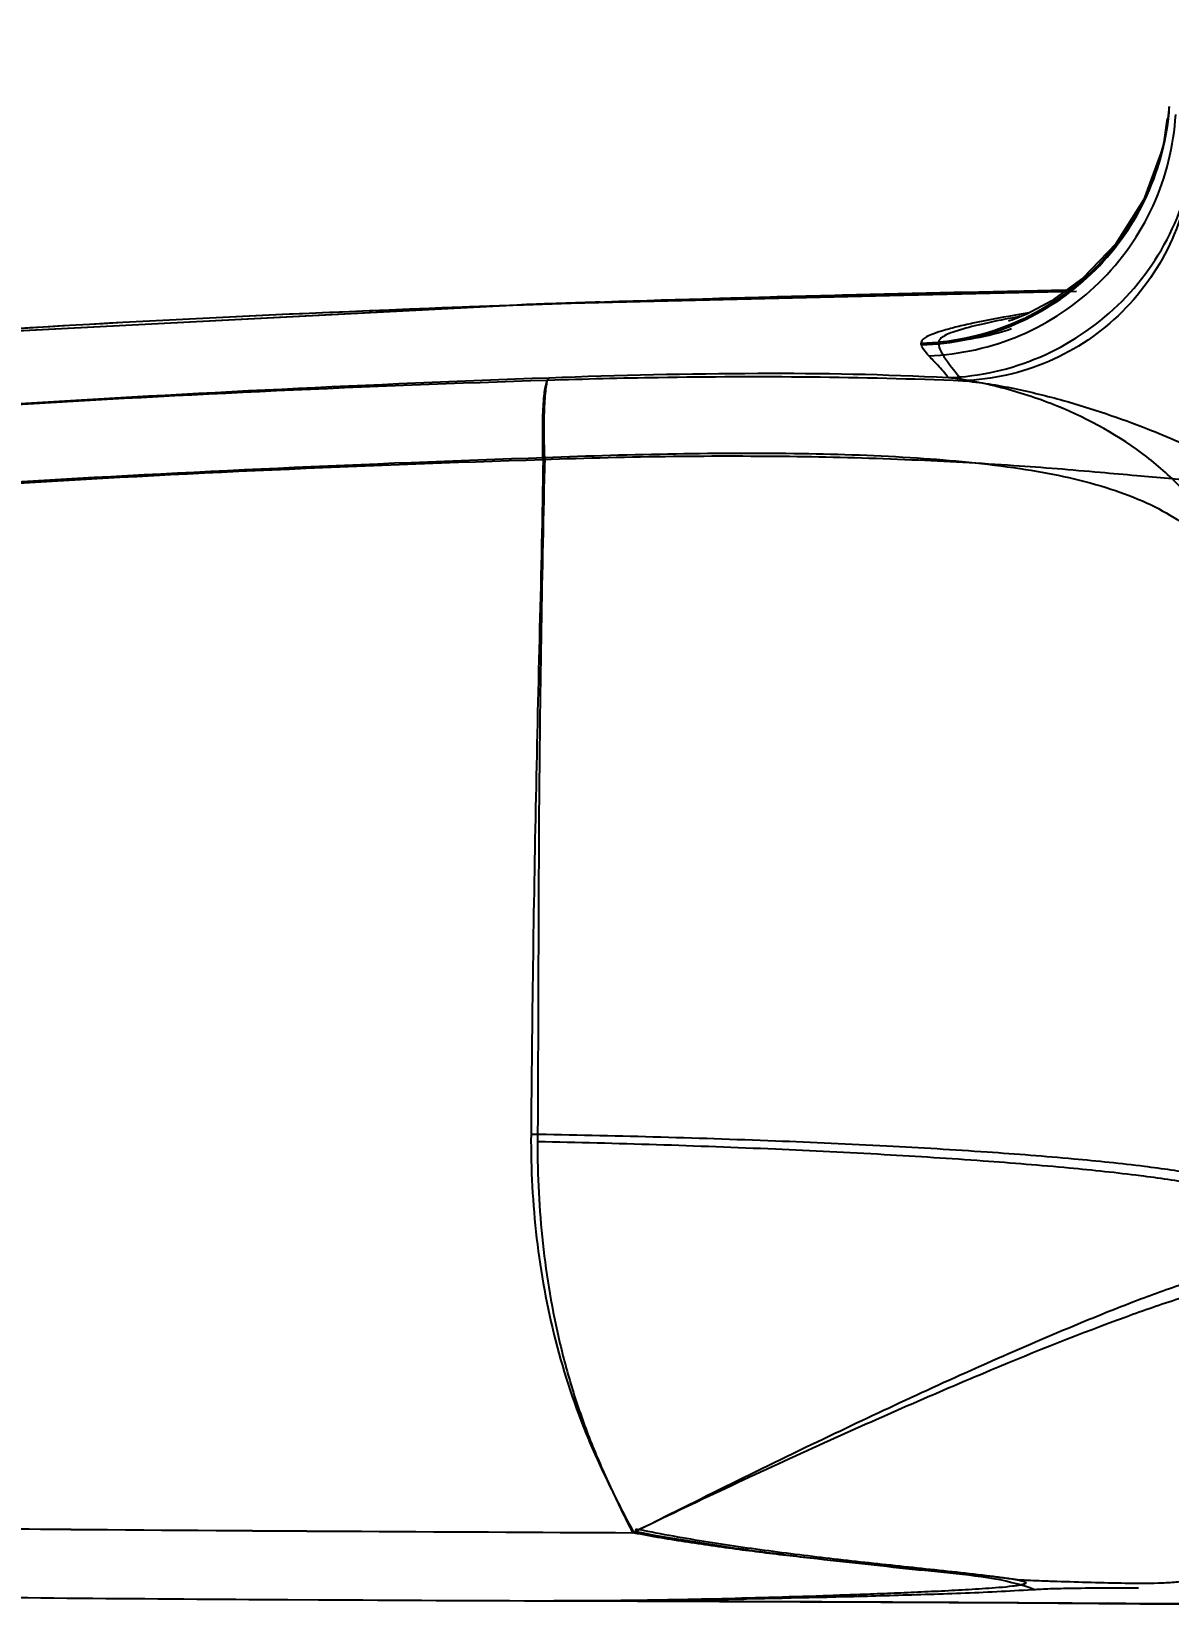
# Model space of a CAD drawing. Header units: millimetres. Extents: x 3553 to 4035, y 25961 to 26175.
# Drawn here: x 3859.69 to 3888.5, y 26043.29 to 26083.15 of the extents above; entities that cross this region are included whole.
import ezdxf

# ---------------------------------------------------------------- set-up
doc = ezdxf.new("R2010")
doc.units = ezdxf.units.MM
doc.styles.get("Standard").update_dxf_attribs({"font": ''})
doc.styles.get('Standard').set_extended_font_data('SimSun')
doc.dimstyles.new('副本 ISO-25-2bei', dxfattribs={"dimscale": 1.7, "dimtxt": 5, "dimasz": 5, "dimexe": 0.5, "dimexo": 0.625, "dimgap": 2, "dimtad": 1, "dimlfac": 0.0393, "dimdsep": 46, "dimtxsty": 'Standard', "dimcen": 2.5, "dimclrd": 1, "dimclre": 1, "dimclrt": 3, "dimadec": 0, "dimazin": 0, "dimtfac": 1, "dimtmove": 0, "dimatfit": 3, "dimfxl": 0, "dimarcsym": 0})

# ---------------------------------------------------------------- blocks, each defined once
blk = doc.blocks.new('*D0')
at = {"color": 1, "lineweight": -2, "transparency": 16777216}
for p, q in [((3837.025, 26072.582), (3837.025, 26160.935)), ((3991.079, 26072.745), (3991.079, 26160.935)), ((3845.525, 26160.085), (3982.579, 26160.085))]:
    blk.add_line(p, q, dxfattribs=at)
at = {"color": 1, "transparency": 16777216}
for points in [[(3845.525, 26161.502), (3845.525, 26158.669), (3837.025, 26160.085)], [(3982.579, 26161.502), (3982.579, 26158.669), (3991.079, 26160.085)]]:
    blk.add_solid(points, dxfattribs=at)
at = {"layer": 'Defpoints', "color": 0, "transparency": 16777216}
for p in [(3991.079, 26160.085), (3991.079, 26071.683), (3837.025, 26071.519)]:
    blk.add_point(p, dxfattribs=at)
at = {"color": 3, "transparency": 16777216, "insert": (3914.052, 26169.435), "char_height": 8.5, "attachment_point": 5}
blk.add_mtext('154.1', dxfattribs=at)

msp = doc.modelspace()

# ---------------------------------------------------------------- linework, layer by layer
for points in [[(3888.49, 26080.954), (3888.501, 26081.049), (3888.511, 26081.146), (3888.518, 26081.243)], [(3888.496, 26080.945), (3888.507, 26081.047), (3888.516, 26081.149), (3888.524, 26081.251)], [(3888.299, 26079.996), (3888.387, 26080.311), (3888.451, 26080.631), (3888.49, 26080.954)], [(3888.113, 26079.431), (3888.184, 26079.617), (3888.247, 26079.805), (3888.299, 26079.996)], [(3887.729, 26078.6), (3887.876, 26078.867), (3888.005, 26079.145), (3888.113, 26079.431)], [(3887.378, 26078.036), (3887.504, 26078.217), (3887.622, 26078.405), (3887.729, 26078.6)], [(3885.294, 26076.121), (3886.121, 26076.598), (3886.833, 26077.252), (3887.378, 26078.036)], [(3886.167, 26076.565), (3886.167, 26076.565), (3872.689, 26076.247), (3872.689, 26076.247)], [(3884.785, 26076.569), (3880.892, 26076.49), (3877.001, 26076.386), (3873.109, 26076.26)], [(3885.889, 26076.592), (3882.12, 26076.518), (3878.351, 26076.422), (3874.581, 26076.307)], [(3884.785, 26076.569), (3884.785, 26076.569), (3885.897, 26076.593), (3885.897, 26076.593)], [(3872.689, 26076.247), (3872.689, 26076.247), (3854.563, 26075.308), (3854.563, 26075.308)], [(3855.432, 26075.37), (3860.82, 26075.755), (3866.218, 26076.016), (3871.616, 26076.208)], [(3855.595, 26075.381), (3860.989, 26075.765), (3866.393, 26076.025), (3871.798, 26076.215)], [(3871.616, 26076.208), (3871.616, 26076.208), (3872.151, 26076.228), (3872.151, 26076.228)], [(3871.798, 26076.215), (3871.798, 26076.215), (3872.107, 26076.225), (3872.107, 26076.225)], [(3874.101, 26076.292), (3873.436, 26076.271), (3872.772, 26076.249), (3872.107, 26076.225)], [(3872.151, 26076.228), (3872.151, 26076.228), (3872.877, 26076.252), (3872.877, 26076.252)], [(3872.877, 26076.252), (3872.877, 26076.252), (3873.109, 26076.26), (3873.109, 26076.26)], [(3874.101, 26076.292), (3874.101, 26076.292), (3874.581, 26076.307), (3874.581, 26076.307)], [(3884.79, 26075.858), (3884.961, 26075.939), (3885.13, 26076.026), (3885.294, 26076.121)], [(3882.232, 26075.255), (3882.996, 26075.276), (3883.768, 26075.437), (3884.478, 26075.724)], [(3884.478, 26075.724), (3884.583, 26075.766), (3884.687, 26075.811), (3884.79, 26075.858)], [(3884.96, 26076.019), (3884.832, 26075.999), (3884.703, 26075.977), (3884.575, 26075.955)], [(3884.754, 26075.93), (3884.732, 26075.926), (3884.708, 26075.923), (3884.685, 26075.918)], [(3882.237, 26075.21), (3882.234, 26075.225), (3882.233, 26075.24), (3882.232, 26075.255)], [(3882.674, 26075.29), (3883.302, 26075.303), (3883.925, 26075.416), (3884.519, 26075.622)], [(3874.99, 26045.14), (3874.966, 26045.134), (3874.945, 26045.112), (3874.919, 26045.107)], [(3855.641, 26043.502), (3859.153, 26043.462), (3862.666, 26043.432), (3866.179, 26043.412)], [(3866.179, 26043.412), (3866.179, 26043.412), (3866.962, 26043.408), (3866.962, 26043.408)], [(3866.962, 26043.408), (3868.949, 26043.397), (3870.934, 26043.389), (3872.921, 26043.38)], [(3872.967, 26043.38), (3872.967, 26043.38), (3872.921, 26043.38), (3872.921, 26043.38)], [(3872.921, 26043.38), (3872.921, 26043.38), (3872.967, 26043.38), (3872.967, 26043.38)], [(3876.262, 26043.366), (3876.262, 26043.366), (3872.921, 26043.38), (3872.921, 26043.38)], [(3872.967, 26043.38), (3872.967, 26043.38), (3877.123, 26043.363), (3877.123, 26043.363)], [(3872.967, 26043.38), (3873.078, 26043.379), (3873.188, 26043.379), (3873.3, 26043.379)], [(3872.967, 26043.38), (3872.967, 26043.38), (3873.3, 26043.378), (3873.3, 26043.378)], [(3873.3, 26043.378), (3873.3, 26043.378), (3877.123, 26043.363), (3877.123, 26043.363)], [(3876.83, 26043.364), (3876.83, 26043.364), (3876.262, 26043.366), (3876.262, 26043.366)], [(3877.127, 26043.362), (3877.127, 26043.362), (3876.83, 26043.364), (3876.83, 26043.364)], [(3877.123, 26043.363), (3877.123, 26043.363), (3881.207, 26043.345), (3881.207, 26043.345)], [(3886.986, 26043.311), (3883.699, 26043.333), (3880.41, 26043.35), (3877.123, 26043.363)], [(3877.232, 26043.362), (3877.232, 26043.362), (3877.127, 26043.362), (3877.127, 26043.362)], [(3881.207, 26043.345), (3879.882, 26043.351), (3878.557, 26043.357), (3877.232, 26043.362)], [(3882.118, 26043.34), (3881.029, 26043.346), (3879.939, 26043.35), (3878.85, 26043.355)], [(3881.207, 26043.345), (3881.207, 26043.345), (3884.662, 26043.326), (3884.662, 26043.326)], [(3881.27, 26043.344), (3881.27, 26043.344), (3881.207, 26043.345), (3881.207, 26043.345)], [(3884.662, 26043.326), (3883.531, 26043.333), (3882.401, 26043.338), (3881.27, 26043.344)], [(3882.138, 26043.339), (3882.138, 26043.339), (3882.118, 26043.34), (3882.118, 26043.34)], [(3884.662, 26043.326), (3884.662, 26043.326), (3887.768, 26043.306), (3887.768, 26043.306)], [(3886.986, 26043.33), (3886.986, 26043.33), (3887.93, 26043.307), (3887.93, 26043.307)], [(3886.986, 26043.311), (3886.986, 26043.311), (3888.102, 26043.304), (3888.102, 26043.304)], [(3887.706, 26043.307), (3887.706, 26043.307), (3887.415, 26043.309), (3887.415, 26043.309)], [(3887.768, 26043.306), (3887.768, 26043.306), (3887.706, 26043.307), (3887.706, 26043.307)], [(3887.768, 26043.306), (3887.768, 26043.306), (3890.59, 26043.287), (3890.59, 26043.287)], [(3888.012, 26043.305), (3888.012, 26043.305), (3887.768, 26043.306), (3887.768, 26043.306)], [(3887.93, 26043.307), (3887.93, 26043.307), (3888.214, 26043.303), (3888.214, 26043.303)], [(3888.161, 26043.304), (3888.161, 26043.304), (3888.012, 26043.305), (3888.012, 26043.305)], [(3888.102, 26043.304), (3888.102, 26043.304), (3888.166, 26043.304), (3888.166, 26043.304)], [(3888.326, 26043.303), (3888.326, 26043.303), (3888.161, 26043.304), (3888.161, 26043.304)], [(3888.213, 26043.304), (3888.213, 26043.304), (3888.214, 26043.304), (3888.214, 26043.304)], [(3888.214, 26043.304), (3888.214, 26043.304), (3888.326, 26043.303), (3888.326, 26043.303)], [(3888.214, 26043.303), (3888.288, 26043.303), (3888.363, 26043.303), (3888.437, 26043.304)], [(3888.403, 26043.302), (3888.403, 26043.302), (3888.326, 26043.303), (3888.326, 26043.303)], [(3888.656, 26043.301), (3888.656, 26043.301), (3888.403, 26043.302), (3888.403, 26043.302)]]:
    msp.add_open_spline(points, degree=3)
for points, knots in [([(3882.237, 26075.21), (3883.005, 26075.231), (3883.775, 26075.393), (3884.491, 26075.683), (3884.491, 26075.683), (3885.207, 26075.973), (3885.869, 26076.392), (3886.437, 26076.913), (3886.437, 26076.913), (3887.005, 26077.434), (3887.48, 26078.055), (3887.831, 26078.744), (3887.831, 26078.744), (3888.181, 26079.431), (3888.408, 26080.184), (3888.496, 26080.945)], [0, 0, 0, 0, 0.25, 0.25, 0.25, 0.25, 0.5, 0.5, 0.5, 0.5, 0.75, 0.75, 0.75, 0.75, 1, 1, 1, 1]), ([(3882.423, 26074.934), (3883.217, 26074.963), (3884.014, 26075.141), (3884.75, 26075.455), (3884.75, 26075.455), (3885.487, 26075.771), (3886.162, 26076.223), (3886.734, 26076.782), (3886.734, 26076.782), (3887.306, 26077.341), (3887.774, 26078.005), (3888.107, 26078.734), (3888.107, 26078.734), (3888.439, 26079.462), (3888.635, 26080.254), (3888.681, 26081.047)], [0, 0, 0, 0, 0.25, 0.25, 0.25, 0.25, 0.5, 0.5, 0.5, 0.5, 0.75, 0.75, 0.75, 0.75, 1, 1, 1, 1]), ([(3888.467, 26080.946), (3888.467, 26080.946), (3888.363, 26080.228), (3888.363, 26080.228), (3888.363, 26080.228), (3888.363, 26080.228), (3887.876, 26078.889), (3887.876, 26078.889), (3887.876, 26078.889), (3887.876, 26078.889), (3887.165, 26077.766), (3887.165, 26077.766), (3887.165, 26077.766), (3887.165, 26077.766), (3886.331, 26076.898), (3886.331, 26076.898), (3886.331, 26076.898), (3886.331, 26076.898), (3885.528, 26076.317), (3885.528, 26076.317), (3885.528, 26076.317), (3885.528, 26076.317), (3884.909, 26075.99), (3884.909, 26075.99)], [0, 0, 0, 0, 0.166667, 0.166667, 0.166667, 0.166667, 0.333333, 0.333333, 0.333333, 0.333333, 0.5, 0.5, 0.5, 0.5, 0.666667, 0.666667, 0.666667, 0.666667, 0.833333, 0.833333, 0.833333, 0.833333, 1, 1, 1, 1]), ([(3882.922, 26074.379), (3883.713, 26074.409), (3884.504, 26074.588), (3885.236, 26074.9), (3885.236, 26074.9), (3885.97, 26075.214), (3886.643, 26075.663), (3887.216, 26076.216), (3887.216, 26076.216), (3887.787, 26076.769), (3888.257, 26077.426), (3888.594, 26078.149), (3888.594, 26078.149), (3888.931, 26078.868), (3889.134, 26079.653), (3889.188, 26080.439)], [0, 0, 0, 0, 0.25, 0.25, 0.25, 0.25, 0.5, 0.5, 0.5, 0.5, 0.75, 0.75, 0.75, 0.75, 1, 1, 1, 1]), ([(3889.096, 26080.064), (3889.066, 26079.319), (3888.892, 26078.574), (3888.589, 26077.888), (3888.589, 26077.888), (3888.286, 26077.201), (3887.852, 26076.572), (3887.321, 26076.045), (3887.321, 26076.045), (3886.788, 26075.517), (3886.157, 26075.088), (3885.466, 26074.791), (3885.466, 26074.791), (3884.777, 26074.493), (3884.03, 26074.327), (3883.286, 26074.302)], [0, 0, 0, 0, 0.25, 0.25, 0.25, 0.25, 0.5, 0.5, 0.5, 0.5, 0.75, 0.75, 0.75, 0.75, 1, 1, 1, 1]), ([(3882.133, 26076.47), (3882.133, 26076.47), (3872.308, 26076.234), (3872.308, 26076.234), (3872.308, 26076.234), (3872.308, 26076.234), (3854.603, 26075.312), (3854.603, 26075.312)], [0, 0, 0, 0, 0.5, 0.5, 0.5, 0.5, 1, 1, 1, 1]), ([(3884.575, 26075.955), (3884.229, 26075.895), (3883.884, 26075.83), (3883.542, 26075.756), (3883.542, 26075.756), (3883.406, 26075.727), (3883.272, 26075.697), (3883.137, 26075.664), (3883.137, 26075.664), (3883.026, 26075.637), (3882.917, 26075.608), (3882.807, 26075.576), (3882.807, 26075.576), (3882.721, 26075.551), (3882.635, 26075.524), (3882.552, 26075.492), (3882.552, 26075.492), (3882.489, 26075.469), (3882.428, 26075.444), (3882.37, 26075.412), (3882.37, 26075.412), (3882.331, 26075.392), (3882.294, 26075.37), (3882.264, 26075.334), (3882.264, 26075.334), (3882.244, 26075.312), (3882.228, 26075.284), (3882.232, 26075.255)], [0, 0, 0, 0, 0.142857, 0.142857, 0.142857, 0.142857, 0.285714, 0.285714, 0.285714, 0.285714, 0.428571, 0.428571, 0.428571, 0.428571, 0.571429, 0.571429, 0.571429, 0.571429, 0.714286, 0.714286, 0.714286, 0.714286, 0.857143, 0.857143, 0.857143, 0.857143, 1, 1, 1, 1]), ([(3884.685, 26075.918), (3884.398, 26075.867), (3884.111, 26075.811), (3883.826, 26075.746), (3883.826, 26075.746), (3883.618, 26075.699), (3883.41, 26075.649), (3883.206, 26075.586), (3883.206, 26075.586), (3883.132, 26075.564), (3883.057, 26075.54), (3882.984, 26075.512), (3882.984, 26075.512), (3882.929, 26075.491), (3882.873, 26075.468), (3882.82, 26075.44), (3882.82, 26075.44), (3882.784, 26075.42), (3882.747, 26075.397), (3882.717, 26075.366), (3882.717, 26075.366), (3882.697, 26075.345), (3882.678, 26075.319), (3882.674, 26075.29)], [0, 0, 0, 0, 0.166667, 0.166667, 0.166667, 0.166667, 0.333333, 0.333333, 0.333333, 0.333333, 0.5, 0.5, 0.5, 0.5, 0.666667, 0.666667, 0.666667, 0.666667, 0.833333, 0.833333, 0.833333, 0.833333, 1, 1, 1, 1]), ([(3884.909, 26075.99), (3884.909, 26075.99), (3884.551, 26075.847), (3884.551, 26075.847), (3884.551, 26075.847), (3884.551, 26075.847), (3884.442, 26075.812), (3884.442, 26075.812)], [0, 0, 0, 0, 0.5, 0.5, 0.5, 0.5, 1, 1, 1, 1]), ([(3882.674, 26075.29), (3882.665, 26075.226), (3882.683, 26075.16), (3882.707, 26075.099), (3882.707, 26075.099), (3882.743, 26075.012), (3882.792, 26074.935), (3882.845, 26074.859), (3882.845, 26074.859), (3882.979, 26074.665), (3883.13, 26074.48), (3883.286, 26074.302)], [0, 0, 0, 0, 0.333333, 0.333333, 0.333333, 0.333333, 0.666667, 0.666667, 0.666667, 0.666667, 1, 1, 1, 1]), ([(3882.423, 26074.934), (3882.38, 26074.981), (3882.337, 26075.028), (3882.3, 26075.082), (3882.3, 26075.082), (3882.272, 26075.12), (3882.248, 26075.163), (3882.237, 26075.21)], [0, 0, 0, 0, 0.5, 0.5, 0.5, 0.5, 1, 1, 1, 1]), ([(3882.922, 26074.379), (3882.838, 26074.488), (3882.747, 26074.592), (3882.653, 26074.693), (3882.653, 26074.693), (3882.576, 26074.774), (3882.498, 26074.852), (3882.423, 26074.934)], [0, 0, 0, 0, 0.5, 0.5, 0.5, 0.5, 1, 1, 1, 1]), ([(3872.801, 26074.378), (3874.565, 26074.443), (3876.329, 26074.484), (3878.095, 26074.489), (3878.095, 26074.489), (3879.705, 26074.493), (3881.316, 26074.47), (3882.922, 26074.379)], [0, 0, 0, 0, 0.5, 0.5, 0.5, 0.5, 1, 1, 1, 1]), ([(3854.465, 26073.366), (3855.987, 26073.481), (3857.508, 26073.585), (3859.031, 26073.679), (3859.031, 26073.679), (3863.607, 26073.965), (3868.189, 26074.167), (3872.772, 26074.318)], [0, 0, 0, 0, 0.5, 0.5, 0.5, 0.5, 1, 1, 1, 1]), ([(3854.77, 26073.414), (3856.269, 26073.522), (3857.768, 26073.623), (3859.268, 26073.717), (3859.268, 26073.717), (3863.776, 26073.998), (3868.287, 26074.212), (3872.801, 26074.378)], [0, 0, 0, 0, 0.5, 0.5, 0.5, 0.5, 1, 1, 1, 1]), ([(3872.651, 26072.305), (3872.643, 26072.547), (3872.64, 26072.789), (3872.641, 26073.032), (3872.641, 26073.032), (3872.642, 26073.242), (3872.647, 26073.453), (3872.66, 26073.662), (3872.66, 26073.662), (3872.664, 26073.747), (3872.671, 26073.831), (3872.679, 26073.914), (3872.679, 26073.914), (3872.686, 26073.981), (3872.694, 26074.046), (3872.705, 26074.112), (3872.705, 26074.112), (3872.714, 26074.157), (3872.723, 26074.202), (3872.736, 26074.247), (3872.736, 26074.247), (3872.745, 26074.273), (3872.753, 26074.3), (3872.772, 26074.318)], [0, 0, 0, 0, 0.166667, 0.166667, 0.166667, 0.166667, 0.333333, 0.333333, 0.333333, 0.333333, 0.5, 0.5, 0.5, 0.5, 0.666667, 0.666667, 0.666667, 0.666667, 0.833333, 0.833333, 0.833333, 0.833333, 1, 1, 1, 1]), ([(3872.693, 26072.356), (3872.684, 26072.6), (3872.678, 26072.845), (3872.679, 26073.09), (3872.679, 26073.09), (3872.679, 26073.201), (3872.68, 26073.314), (3872.682, 26073.426), (3872.682, 26073.426), (3872.685, 26073.527), (3872.689, 26073.627), (3872.694, 26073.726), (3872.694, 26073.726), (3872.699, 26073.81), (3872.704, 26073.895), (3872.713, 26073.979), (3872.713, 26073.979), (3872.718, 26074.045), (3872.725, 26074.112), (3872.736, 26074.176), (3872.736, 26074.176), (3872.744, 26074.222), (3872.753, 26074.266), (3872.766, 26074.311), (3872.766, 26074.311), (3872.774, 26074.336), (3872.782, 26074.361), (3872.801, 26074.378)], [0, 0, 0, 0, 0.142857, 0.142857, 0.142857, 0.142857, 0.285714, 0.285714, 0.285714, 0.285714, 0.428571, 0.428571, 0.428571, 0.428571, 0.571429, 0.571429, 0.571429, 0.571429, 0.714286, 0.714286, 0.714286, 0.714286, 0.857143, 0.857143, 0.857143, 0.857143, 1, 1, 1, 1]), ([(3872.772, 26074.318), (3873.704, 26074.348), (3874.636, 26074.372), (3875.569, 26074.386), (3875.569, 26074.386), (3878.141, 26074.427), (3880.715, 26074.406), (3883.286, 26074.302)], [0, 0, 0, 0, 0.5, 0.5, 0.5, 0.5, 1, 1, 1, 1]), ([(3890.502, 26068.338), (3890.413, 26068.744), (3890.292, 26069.144), (3890.136, 26069.53), (3890.136, 26069.53), (3889.985, 26069.902), (3889.802, 26070.261), (3889.587, 26070.6), (3889.587, 26070.6), (3889.372, 26070.936), (3889.126, 26071.253), (3888.855, 26071.545), (3888.855, 26071.545), (3888.577, 26071.845), (3888.273, 26072.12), (3887.95, 26072.37), (3887.95, 26072.37), (3887.262, 26072.904), (3886.486, 26073.328), (3885.678, 26073.656), (3885.678, 26073.656), (3885.243, 26073.832), (3884.799, 26073.98), (3884.347, 26074.101), (3884.347, 26074.101), (3883.879, 26074.226), (3883.403, 26074.322), (3882.922, 26074.379)], [0, 0, 0, 0, 0.142857, 0.142857, 0.142857, 0.142857, 0.285714, 0.285714, 0.285714, 0.285714, 0.428571, 0.428571, 0.428571, 0.428571, 0.571429, 0.571429, 0.571429, 0.571429, 0.714286, 0.714286, 0.714286, 0.714286, 0.857143, 0.857143, 0.857143, 0.857143, 1, 1, 1, 1]), ([(3883.286, 26074.302), (3883.725, 26074.261), (3884.161, 26074.19), (3884.594, 26074.101), (3884.594, 26074.101), (3885.009, 26074.016), (3885.42, 26073.914), (3885.828, 26073.801), (3885.828, 26073.801), (3886.553, 26073.599), (3887.266, 26073.357), (3887.967, 26073.081), (3887.967, 26073.081), (3888.499, 26072.872), (3889.023, 26072.643), (3889.529, 26072.377), (3889.529, 26072.377), (3889.707, 26072.282), (3889.884, 26072.183), (3890.056, 26072.077), (3890.056, 26072.077), (3890.176, 26072.002), (3890.296, 26071.922), (3890.406, 26071.834)], [0, 0, 0, 0, 0.166667, 0.166667, 0.166667, 0.166667, 0.333333, 0.333333, 0.333333, 0.333333, 0.5, 0.5, 0.5, 0.5, 0.666667, 0.666667, 0.666667, 0.666667, 0.833333, 0.833333, 0.833333, 0.833333, 1, 1, 1, 1]), ([(3872.693, 26072.356), (3873.803, 26072.4), (3874.912, 26072.433), (3876.022, 26072.451), (3876.022, 26072.451), (3877.081, 26072.468), (3878.141, 26072.472), (3879.2, 26072.456), (3879.2, 26072.456), (3880.178, 26072.441), (3881.157, 26072.408), (3882.133, 26072.344), (3882.133, 26072.344), (3883.003, 26072.287), (3883.87, 26072.206), (3884.733, 26072.076), (3884.733, 26072.076), (3885.472, 26071.964), (3886.207, 26071.816), (3886.919, 26071.594), (3886.919, 26071.594), (3887.232, 26071.496), (3887.539, 26071.384), (3887.837, 26071.253), (3887.837, 26071.253), (3888.111, 26071.133), (3888.376, 26070.996), (3888.63, 26070.837), (3888.63, 26070.837), (3888.864, 26070.691), (3889.087, 26070.525), (3889.293, 26070.339), (3889.293, 26070.339), (3889.488, 26070.163), (3889.667, 26069.969), (3889.824, 26069.757), (3889.824, 26069.757), (3889.98, 26069.549), (3890.114, 26069.325), (3890.226, 26069.089), (3890.226, 26069.089), (3890.341, 26068.848), (3890.432, 26068.595), (3890.502, 26068.338)], [0, 0, 0, 0, 0.090909, 0.090909, 0.090909, 0.090909, 0.181818, 0.181818, 0.181818, 0.181818, 0.272727, 0.272727, 0.272727, 0.272727, 0.363636, 0.363636, 0.363636, 0.363636, 0.454545, 0.454545, 0.454545, 0.454545, 0.545455, 0.545455, 0.545455, 0.545455, 0.636364, 0.636364, 0.636364, 0.636364, 0.727273, 0.727273, 0.727273, 0.727273, 0.818182, 0.818182, 0.818182, 0.818182, 0.909091, 0.909091, 0.909091, 0.909091, 1, 1, 1, 1]), ([(3854.368, 26071.372), (3855.887, 26071.485), (3857.407, 26071.588), (3858.928, 26071.682), (3858.928, 26071.682), (3863.498, 26071.962), (3868.074, 26072.16), (3872.651, 26072.305)], [0, 0, 0, 0, 0.5, 0.5, 0.5, 0.5, 1, 1, 1, 1]), ([(3854.669, 26071.436), (3856.167, 26071.542), (3857.665, 26071.641), (3859.164, 26071.731), (3859.164, 26071.731), (3863.67, 26072.003), (3868.182, 26072.204), (3872.693, 26072.356)], [0, 0, 0, 0, 0.5, 0.5, 0.5, 0.5, 1, 1, 1, 1]), ([(3872.651, 26072.305), (3872.632, 26070.878), (3872.599, 26069.452), (3872.564, 26068.027), (3872.564, 26068.027), (3872.53, 26066.601), (3872.495, 26065.176), (3872.466, 26063.751), (3872.466, 26063.751), (3872.406, 26060.901), (3872.369, 26058.052), (3872.345, 26055.202)], [0, 0, 0, 0, 0.333333, 0.333333, 0.333333, 0.333333, 0.666667, 0.666667, 0.666667, 0.666667, 1, 1, 1, 1]), ([(3872.693, 26072.356), (3872.621, 26069.465), (3872.572, 26066.574), (3872.549, 26063.682), (3872.549, 26063.682), (3872.527, 26060.793), (3872.53, 26057.905), (3872.511, 26055.016)], [0, 0, 0, 0, 0.5, 0.5, 0.5, 0.5, 1, 1, 1, 1]), ([(3872.651, 26072.305), (3873.749, 26072.345), (3874.847, 26072.372), (3875.947, 26072.385), (3875.947, 26072.385), (3876.995, 26072.398), (3878.043, 26072.397), (3879.093, 26072.382), (3879.093, 26072.382), (3880.061, 26072.368), (3881.03, 26072.341), (3881.997, 26072.3), (3881.997, 26072.3), (3882.86, 26072.264), (3883.72, 26072.215), (3884.58, 26072.156), (3884.58, 26072.156), (3885.31, 26072.106), (3886.039, 26072.047), (3886.768, 26071.982), (3886.768, 26071.982), (3887.076, 26071.956), (3887.384, 26071.928), (3887.693, 26071.9), (3887.693, 26071.9), (3887.961, 26071.875), (3888.229, 26071.851), (3888.498, 26071.829), (3888.498, 26071.829), (3888.723, 26071.811), (3888.95, 26071.792), (3889.175, 26071.778), (3889.175, 26071.778), (3889.358, 26071.768), (3889.541, 26071.758), (3889.722, 26071.757), (3889.722, 26071.757), (3889.86, 26071.756), (3889.996, 26071.758), (3890.133, 26071.772), (3890.133, 26071.772), (3890.227, 26071.782), (3890.32, 26071.797), (3890.406, 26071.834)], [0, 0, 0, 0, 0.090909, 0.090909, 0.090909, 0.090909, 0.181818, 0.181818, 0.181818, 0.181818, 0.272727, 0.272727, 0.272727, 0.272727, 0.363636, 0.363636, 0.363636, 0.363636, 0.454545, 0.454545, 0.454545, 0.454545, 0.545455, 0.545455, 0.545455, 0.545455, 0.636364, 0.636364, 0.636364, 0.636364, 0.727273, 0.727273, 0.727273, 0.727273, 0.818182, 0.818182, 0.818182, 0.818182, 0.909091, 0.909091, 0.909091, 0.909091, 1, 1, 1, 1]), ([(3872.345, 26055.202), (3872.338, 26054.323), (3872.385, 26053.444), (3872.488, 26052.571), (3872.488, 26052.571), (3872.59, 26051.696), (3872.747, 26050.83), (3872.965, 26049.978), (3872.965, 26049.978), (3873.182, 26049.126), (3873.46, 26048.289), (3873.799, 26047.478), (3873.799, 26047.478), (3873.969, 26047.073), (3874.154, 26046.674), (3874.346, 26046.279), (3874.346, 26046.279), (3874.539, 26045.885), (3874.74, 26045.494), (3874.948, 26045.107)], [0, 0, 0, 0, 0.2, 0.2, 0.2, 0.2, 0.4, 0.4, 0.4, 0.4, 0.6, 0.6, 0.6, 0.6, 0.8, 0.8, 0.8, 0.8, 1, 1, 1, 1]), ([(3890.087, 26053.979), (3889.967, 26054.02), (3889.844, 26054.053), (3889.721, 26054.083), (3889.721, 26054.083), (3889.559, 26054.121), (3889.396, 26054.156), (3889.231, 26054.186), (3889.231, 26054.186), (3888.787, 26054.268), (3888.339, 26054.331), (3887.89, 26054.387), (3887.89, 26054.387), (3887.294, 26054.461), (3886.696, 26054.522), (3886.099, 26054.577), (3886.099, 26054.577), (3885.367, 26054.643), (3884.636, 26054.699), (3883.904, 26054.75), (3883.904, 26054.75), (3883.056, 26054.809), (3882.209, 26054.858), (3881.362, 26054.903), (3881.362, 26054.903), (3880.421, 26054.953), (3879.479, 26054.994), (3878.538, 26055.031), (3878.538, 26055.031), (3876.474, 26055.113), (3874.41, 26055.167), (3872.345, 26055.202)], [0, 0, 0, 0, 0.125, 0.125, 0.125, 0.125, 0.25, 0.25, 0.25, 0.25, 0.375, 0.375, 0.375, 0.375, 0.5, 0.5, 0.5, 0.5, 0.625, 0.625, 0.625, 0.625, 0.75, 0.75, 0.75, 0.75, 0.875, 0.875, 0.875, 0.875, 1, 1, 1, 1]), ([(3872.511, 26055.016), (3872.504, 26054.157), (3872.549, 26053.298), (3872.643, 26052.443), (3872.643, 26052.443), (3872.737, 26051.589), (3872.879, 26050.74), (3873.078, 26049.905), (3873.078, 26049.905), (3873.176, 26049.486), (3873.29, 26049.072), (3873.418, 26048.663), (3873.418, 26048.663), (3873.546, 26048.252), (3873.689, 26047.847), (3873.847, 26047.447), (3873.847, 26047.447), (3874.004, 26047.048), (3874.176, 26046.655), (3874.357, 26046.265), (3874.357, 26046.265), (3874.536, 26045.875), (3874.724, 26045.488), (3874.919, 26045.107)], [0, 0, 0, 0, 0.166667, 0.166667, 0.166667, 0.166667, 0.333333, 0.333333, 0.333333, 0.333333, 0.5, 0.5, 0.5, 0.5, 0.666667, 0.666667, 0.666667, 0.666667, 0.833333, 0.833333, 0.833333, 0.833333, 1, 1, 1, 1]), ([(3890.113, 26053.737), (3889.807, 26053.828), (3889.492, 26053.892), (3889.177, 26053.946), (3889.177, 26053.946), (3888.715, 26054.028), (3888.252, 26054.093), (3887.787, 26054.151), (3887.787, 26054.151), (3887.187, 26054.227), (3886.583, 26054.29), (3885.981, 26054.346), (3885.981, 26054.346), (3885.254, 26054.415), (3884.527, 26054.474), (3883.8, 26054.526), (3883.8, 26054.526), (3882.966, 26054.586), (3882.132, 26054.639), (3881.297, 26054.686), (3881.297, 26054.686), (3880.378, 26054.739), (3879.458, 26054.784), (3878.537, 26054.824), (3878.537, 26054.824), (3876.529, 26054.911), (3874.52, 26054.973), (3872.511, 26055.016)], [0, 0, 0, 0, 0.142857, 0.142857, 0.142857, 0.142857, 0.285714, 0.285714, 0.285714, 0.285714, 0.428571, 0.428571, 0.428571, 0.428571, 0.571429, 0.571429, 0.571429, 0.571429, 0.714286, 0.714286, 0.714286, 0.714286, 0.857143, 0.857143, 0.857143, 0.857143, 1, 1, 1, 1]), ([(3890.057, 26051.753), (3889.731, 26051.681), (3889.41, 26051.585), (3889.091, 26051.482), (3889.091, 26051.482), (3888.654, 26051.34), (3888.222, 26051.184), (3887.792, 26051.022), (3887.792, 26051.022), (3887.254, 26050.819), (3886.721, 26050.604), (3886.189, 26050.384), (3886.189, 26050.384), (3885.561, 26050.124), (3884.936, 26049.856), (3884.313, 26049.582), (3884.313, 26049.582), (3882.834, 26048.932), (3881.368, 26048.251), (3879.91, 26047.554), (3879.91, 26047.554), (3878.246, 26046.759), (3876.593, 26045.941), (3874.948, 26045.107)], [0, 0, 0, 0, 0.166667, 0.166667, 0.166667, 0.166667, 0.333333, 0.333333, 0.333333, 0.333333, 0.5, 0.5, 0.5, 0.5, 0.666667, 0.666667, 0.666667, 0.666667, 0.833333, 0.833333, 0.833333, 0.833333, 1, 1, 1, 1]), ([(3889.806, 26051.335), (3889.453, 26051.246), (3889.105, 26051.143), (3888.758, 26051.032), (3888.758, 26051.032), (3888.31, 26050.889), (3887.865, 26050.734), (3887.423, 26050.573), (3887.423, 26050.573), (3886.269, 26050.155), (3885.131, 26049.697), (3883.998, 26049.223), (3883.998, 26049.223), (3882.584, 26048.632), (3881.18, 26048.015), (3879.783, 26047.383), (3879.783, 26047.383), (3878.208, 26046.67), (3876.642, 26045.936), (3875.085, 26045.186)], [0, 0, 0, 0, 0.2, 0.2, 0.2, 0.2, 0.4, 0.4, 0.4, 0.4, 0.6, 0.6, 0.6, 0.6, 0.8, 0.8, 0.8, 0.8, 1, 1, 1, 1]), ([(3855.33, 26045.247), (3856.962, 26045.227), (3858.594, 26045.21), (3860.225, 26045.196), (3860.225, 26045.196), (3865.133, 26045.153), (3870.041, 26045.132), (3874.948, 26045.107)], [0, 0, 0, 0, 0.5, 0.5, 0.5, 0.5, 1, 1, 1, 1]), ([(3855.357, 26045.249), (3856.984, 26045.228), (3858.611, 26045.211), (3860.238, 26045.197), (3860.238, 26045.197), (3865.132, 26045.154), (3870.026, 26045.132), (3874.919, 26045.107)], [0, 0, 0, 0, 0.5, 0.5, 0.5, 0.5, 1, 1, 1, 1]), ([(3874.948, 26045.107), (3875.404, 26045.02), (3875.86, 26044.943), (3876.319, 26044.873), (3876.319, 26044.873), (3876.776, 26044.802), (3877.236, 26044.738), (3877.695, 26044.677), (3877.695, 26044.677), (3878.155, 26044.617), (3878.616, 26044.561), (3879.076, 26044.509), (3879.076, 26044.509), (3879.537, 26044.456), (3879.998, 26044.407), (3880.46, 26044.36), (3880.46, 26044.36), (3880.691, 26044.336), (3880.921, 26044.313), (3881.151, 26044.291), (3881.151, 26044.291), (3881.382, 26044.268), (3881.613, 26044.246), (3881.844, 26044.223), (3881.844, 26044.223), (3882.075, 26044.202), (3882.306, 26044.179), (3882.537, 26044.158), (3882.537, 26044.158), (3882.653, 26044.146), (3882.767, 26044.135), (3882.883, 26044.124), (3882.883, 26044.124), (3882.998, 26044.113), (3883.114, 26044.102), (3883.229, 26044.09), (3883.229, 26044.09), (3883.345, 26044.078), (3883.46, 26044.066), (3883.576, 26044.055), (3883.576, 26044.055), (3883.691, 26044.043), (3883.806, 26044.03), (3883.922, 26044.017), (3883.922, 26044.017), (3884.037, 26044.004), (3884.152, 26043.991), (3884.267, 26043.976), (3884.267, 26043.976), (3884.325, 26043.969), (3884.382, 26043.961), (3884.438, 26043.953), (3884.438, 26043.953), (3884.496, 26043.944), (3884.553, 26043.935), (3884.61, 26043.926), (3884.61, 26043.926), (3884.638, 26043.92), (3884.667, 26043.915), (3884.695, 26043.91), (3884.695, 26043.91), (3884.709, 26043.906), (3884.723, 26043.903), (3884.737, 26043.9), (3884.737, 26043.9), (3884.751, 26043.898), (3884.765, 26043.894), (3884.779, 26043.89), (3884.779, 26043.89), (3884.793, 26043.886), (3884.807, 26043.882), (3884.82, 26043.878), (3884.82, 26043.878), (3884.833, 26043.874), (3884.844, 26043.871), (3884.858, 26043.863), (3884.858, 26043.863), (3884.871, 26043.857), (3884.884, 26043.848), (3884.884, 26043.839), (3884.884, 26043.839), (3884.884, 26043.83), (3884.876, 26043.822), (3884.866, 26043.815), (3884.866, 26043.815), (3884.853, 26043.807), (3884.841, 26043.803), (3884.829, 26043.8), (3884.829, 26043.8), (3884.816, 26043.797), (3884.804, 26043.793), (3884.791, 26043.789), (3884.791, 26043.789), (3884.763, 26043.783), (3884.736, 26043.778), (3884.709, 26043.773), (3884.709, 26043.773), (3884.681, 26043.769), (3884.653, 26043.765), (3884.625, 26043.76), (3884.625, 26043.76), (3884.597, 26043.756), (3884.569, 26043.753), (3884.542, 26043.75), (3884.542, 26043.75), (3884.429, 26043.736), (3884.316, 26043.725), (3884.203, 26043.715), (3884.203, 26043.715), (3884.089, 26043.706), (3883.976, 26043.697), (3883.862, 26043.689), (3883.862, 26043.689), (3883.748, 26043.681), (3883.633, 26043.674), (3883.519, 26043.667), (3883.519, 26043.667), (3883.405, 26043.66), (3883.29, 26043.654), (3883.177, 26043.648), (3883.177, 26043.648), (3883.063, 26043.641), (3882.948, 26043.636), (3882.834, 26043.629), (3882.834, 26043.629), (3882.719, 26043.624), (3882.605, 26043.619), (3882.49, 26043.613), (3882.49, 26043.613), (3882.262, 26043.602), (3882.033, 26043.592), (3881.804, 26043.582), (3881.804, 26043.582), (3881.575, 26043.572), (3881.347, 26043.564), (3881.117, 26043.554), (3881.117, 26043.554), (3880.888, 26043.546), (3880.659, 26043.537), (3880.431, 26043.529), (3880.431, 26043.529), (3880.202, 26043.521), (3879.973, 26043.513), (3879.744, 26043.506), (3879.744, 26043.506), (3879.288, 26043.49), (3878.831, 26043.476), (3878.373, 26043.463), (3878.373, 26043.463), (3877.918, 26043.45), (3877.461, 26043.438), (3877.005, 26043.427), (3877.005, 26043.427), (3876.55, 26043.417), (3876.094, 26043.408), (3875.639, 26043.4), (3875.639, 26043.4), (3875.185, 26043.392), (3874.731, 26043.387), (3874.277, 26043.383), (3874.277, 26043.383), (3873.825, 26043.379), (3873.373, 26043.378), (3872.921, 26043.38)], [0, 0, 0, 0, 0.02439, 0.02439, 0.02439, 0.02439, 0.04878, 0.04878, 0.04878, 0.04878, 0.073171, 0.073171, 0.073171, 0.073171, 0.097561, 0.097561, 0.097561, 0.097561, 0.121951, 0.121951, 0.121951, 0.121951, 0.146341, 0.146341, 0.146341, 0.146341, 0.170732, 0.170732, 0.170732, 0.170732, 0.195122, 0.195122, 0.195122, 0.195122, 0.219512, 0.219512, 0.219512, 0.219512, 0.243902, 0.243902, 0.243902, 0.243902, 0.268293, 0.268293, 0.268293, 0.268293, 0.292683, 0.292683, 0.292683, 0.292683, 0.317073, 0.317073, 0.317073, 0.317073, 0.341463, 0.341463, 0.341463, 0.341463, 0.365854, 0.365854, 0.365854, 0.365854, 0.390244, 0.390244, 0.390244, 0.390244, 0.414634, 0.414634, 0.414634, 0.414634, 0.439024, 0.439024, 0.439024, 0.439024, 0.463415, 0.463415, 0.463415, 0.463415, 0.487805, 0.487805, 0.487805, 0.487805, 0.512195, 0.512195, 0.512195, 0.512195, 0.536585, 0.536585, 0.536585, 0.536585, 0.560976, 0.560976, 0.560976, 0.560976, 0.585366, 0.585366, 0.585366, 0.585366, 0.609756, 0.609756, 0.609756, 0.609756, 0.634146, 0.634146, 0.634146, 0.634146, 0.658537, 0.658537, 0.658537, 0.658537, 0.682927, 0.682927, 0.682927, 0.682927, 0.707317, 0.707317, 0.707317, 0.707317, 0.731707, 0.731707, 0.731707, 0.731707, 0.756098, 0.756098, 0.756098, 0.756098, 0.780488, 0.780488, 0.780488, 0.780488, 0.804878, 0.804878, 0.804878, 0.804878, 0.829268, 0.829268, 0.829268, 0.829268, 0.853659, 0.853659, 0.853659, 0.853659, 0.878049, 0.878049, 0.878049, 0.878049, 0.902439, 0.902439, 0.902439, 0.902439, 0.926829, 0.926829, 0.926829, 0.926829, 0.95122, 0.95122, 0.95122, 0.95122, 0.97561, 0.97561, 0.97561, 0.97561, 1, 1, 1, 1]), ([(3875.085, 26045.186), (3875.075, 26045.181), (3875.062, 26045.179), (3875.052, 26045.182), (3875.052, 26045.182), (3875.041, 26045.184), (3875.03, 26045.19), (3875.018, 26045.19), (3875.018, 26045.19), (3875.009, 26045.19), (3874.996, 26045.183), (3874.991, 26045.175), (3874.991, 26045.175), (3874.986, 26045.165), (3874.989, 26045.151), (3874.99, 26045.14)], [0, 0, 0, 0, 0.25, 0.25, 0.25, 0.25, 0.5, 0.5, 0.5, 0.5, 0.75, 0.75, 0.75, 0.75, 1, 1, 1, 1]), ([(3874.99, 26045.14), (3875.41, 26045.053), (3875.833, 26044.984), (3876.256, 26044.915), (3876.256, 26044.915), (3876.681, 26044.846), (3877.104, 26044.779), (3877.529, 26044.717), (3877.529, 26044.717), (3877.953, 26044.656), (3878.378, 26044.6), (3878.805, 26044.548), (3878.805, 26044.548), (3879.231, 26044.494), (3879.656, 26044.443), (3880.084, 26044.395), (3880.084, 26044.395), (3880.51, 26044.347), (3880.938, 26044.302), (3881.364, 26044.255), (3881.364, 26044.255), (3881.79, 26044.209), (3882.216, 26044.164), (3882.645, 26044.121), (3882.645, 26044.121), (3883.488, 26044.036), (3884.345, 26043.963), (3885.132, 26043.663)], [0, 0, 0, 0, 0.142857, 0.142857, 0.142857, 0.142857, 0.285714, 0.285714, 0.285714, 0.285714, 0.428571, 0.428571, 0.428571, 0.428571, 0.571429, 0.571429, 0.571429, 0.571429, 0.714286, 0.714286, 0.714286, 0.714286, 0.857143, 0.857143, 0.857143, 0.857143, 1, 1, 1, 1]), ([(3889.017, 26043.9), (3888.892, 26043.874), (3888.766, 26043.859), (3888.641, 26043.848), (3888.641, 26043.848), (3888.506, 26043.837), (3888.373, 26043.83), (3888.24, 26043.826), (3888.24, 26043.826), (3887.961, 26043.816), (3887.683, 26043.818), (3887.404, 26043.823), (3887.404, 26043.823), (3887.116, 26043.827), (3886.829, 26043.834), (3886.542, 26043.843), (3886.542, 26043.843), (3886.25, 26043.851), (3885.958, 26043.859), (3885.666, 26043.869), (3885.666, 26043.869), (3885.519, 26043.873), (3885.372, 26043.878), (3885.225, 26043.884), (3885.225, 26043.884), (3885.077, 26043.888), (3884.929, 26043.895), (3884.782, 26043.905), (3884.782, 26043.905), (3884.487, 26043.928), (3884.193, 26043.973), (3883.899, 26044.013), (3883.899, 26044.013), (3883.605, 26044.051), (3883.31, 26044.084), (3883.016, 26044.116), (3883.016, 26044.116), (3882.72, 26044.148), (3882.425, 26044.179), (3882.131, 26044.21), (3882.131, 26044.21), (3881.54, 26044.273), (3880.95, 26044.335), (3880.361, 26044.401), (3880.361, 26044.401), (3879.771, 26044.468), (3879.182, 26044.538), (3878.594, 26044.615), (3878.594, 26044.615), (3878.006, 26044.691), (3877.418, 26044.775), (3876.833, 26044.869), (3876.833, 26044.869), (3876.248, 26044.961), (3875.664, 26045.064), (3875.085, 26045.186)], [0, 0, 0, 0, 0.071429, 0.071429, 0.071429, 0.071429, 0.142857, 0.142857, 0.142857, 0.142857, 0.214286, 0.214286, 0.214286, 0.214286, 0.285714, 0.285714, 0.285714, 0.285714, 0.357143, 0.357143, 0.357143, 0.357143, 0.428571, 0.428571, 0.428571, 0.428571, 0.5, 0.5, 0.5, 0.5, 0.571429, 0.571429, 0.571429, 0.571429, 0.642857, 0.642857, 0.642857, 0.642857, 0.714286, 0.714286, 0.714286, 0.714286, 0.785714, 0.785714, 0.785714, 0.785714, 0.857143, 0.857143, 0.857143, 0.857143, 0.928571, 0.928571, 0.928571, 0.928571, 1, 1, 1, 1]), ([(3887.735, 26043.702), (3887.439, 26043.702), (3887.144, 26043.701), (3886.848, 26043.7), (3886.848, 26043.7), (3886.549, 26043.699), (3886.249, 26043.697), (3885.949, 26043.693), (3885.949, 26043.693), (3885.798, 26043.689), (3885.648, 26043.686), (3885.497, 26043.681), (3885.497, 26043.681), (3885.347, 26043.674), (3885.197, 26043.667), (3885.046, 26043.658), (3885.046, 26043.658), (3884.746, 26043.641), (3884.445, 26043.624), (3884.144, 26043.608), (3884.144, 26043.608), (3883.541, 26043.578), (3882.936, 26043.557), (3882.333, 26043.538), (3882.333, 26043.538), (3881.728, 26043.52), (3881.123, 26043.502), (3880.52, 26043.485), (3880.52, 26043.485), (3879.313, 26043.454), (3878.107, 26043.429), (3876.9, 26043.409), (3876.9, 26043.409), (3875.7, 26043.39), (3874.5, 26043.377), (3873.3, 26043.379)], [0, 0, 0, 0, 0.111111, 0.111111, 0.111111, 0.111111, 0.222222, 0.222222, 0.222222, 0.222222, 0.333333, 0.333333, 0.333333, 0.333333, 0.444444, 0.444444, 0.444444, 0.444444, 0.555556, 0.555556, 0.555556, 0.555556, 0.666667, 0.666667, 0.666667, 0.666667, 0.777778, 0.777778, 0.777778, 0.777778, 0.888889, 0.888889, 0.888889, 0.888889, 1, 1, 1, 1]), ([(3888.437, 26043.304), (3888.495, 26043.305), (3888.553, 26043.307), (3888.61, 26043.309), (3888.61, 26043.309), (3888.773, 26043.315), (3888.935, 26043.326), (3889.096, 26043.351)], [0, 0, 0, 0, 0.5, 0.5, 0.5, 0.5, 1, 1, 1, 1]), ([(3886.986, 26043.311), (3886.323, 26043.316), (3885.661, 26043.32), (3884.998, 26043.324), (3884.998, 26043.324), (3884.462, 26043.328), (3883.926, 26043.331), (3883.391, 26043.333)], [0, 0, 0, 0, 0.5, 0.5, 0.5, 0.5, 1, 1, 1, 1]), ([(3886.986, 26043.311), (3886.323, 26043.316), (3885.661, 26043.32), (3884.998, 26043.324), (3884.998, 26043.324), (3884.471, 26043.328), (3883.943, 26043.331), (3883.416, 26043.333)], [0, 0, 0, 0, 0.5, 0.5, 0.5, 0.5, 1, 1, 1, 1]), ([(3887.415, 26043.309), (3886.61, 26043.315), (3885.803, 26043.319), (3884.998, 26043.324), (3884.998, 26043.324), (3884.885, 26043.325), (3884.774, 26043.325), (3884.662, 26043.326)], [0, 0, 0, 0, 0.5, 0.5, 0.5, 0.5, 1, 1, 1, 1])]:
    msp.add_open_spline(points, degree=3, knots=knots)

# ---------------------------------------------------------------- dimensions: what is measured, and where the dimension line sits
dim = msp.add_linear_dim(base=(3991.079, 26160.085), p1=(3837.025, 26071.519), p2=(3991.079, 26071.683), dimstyle='副本 ISO-25-2bei', override={"dimgap": 3, "dimdec": 1, "dimlfac": 1})
dim.commit()
dim.dimension.update_dxf_attribs({"geometry": '*D0', "text_midpoint": (3914.052, 26169.435)})

doc.saveas('drawing.dxf')
